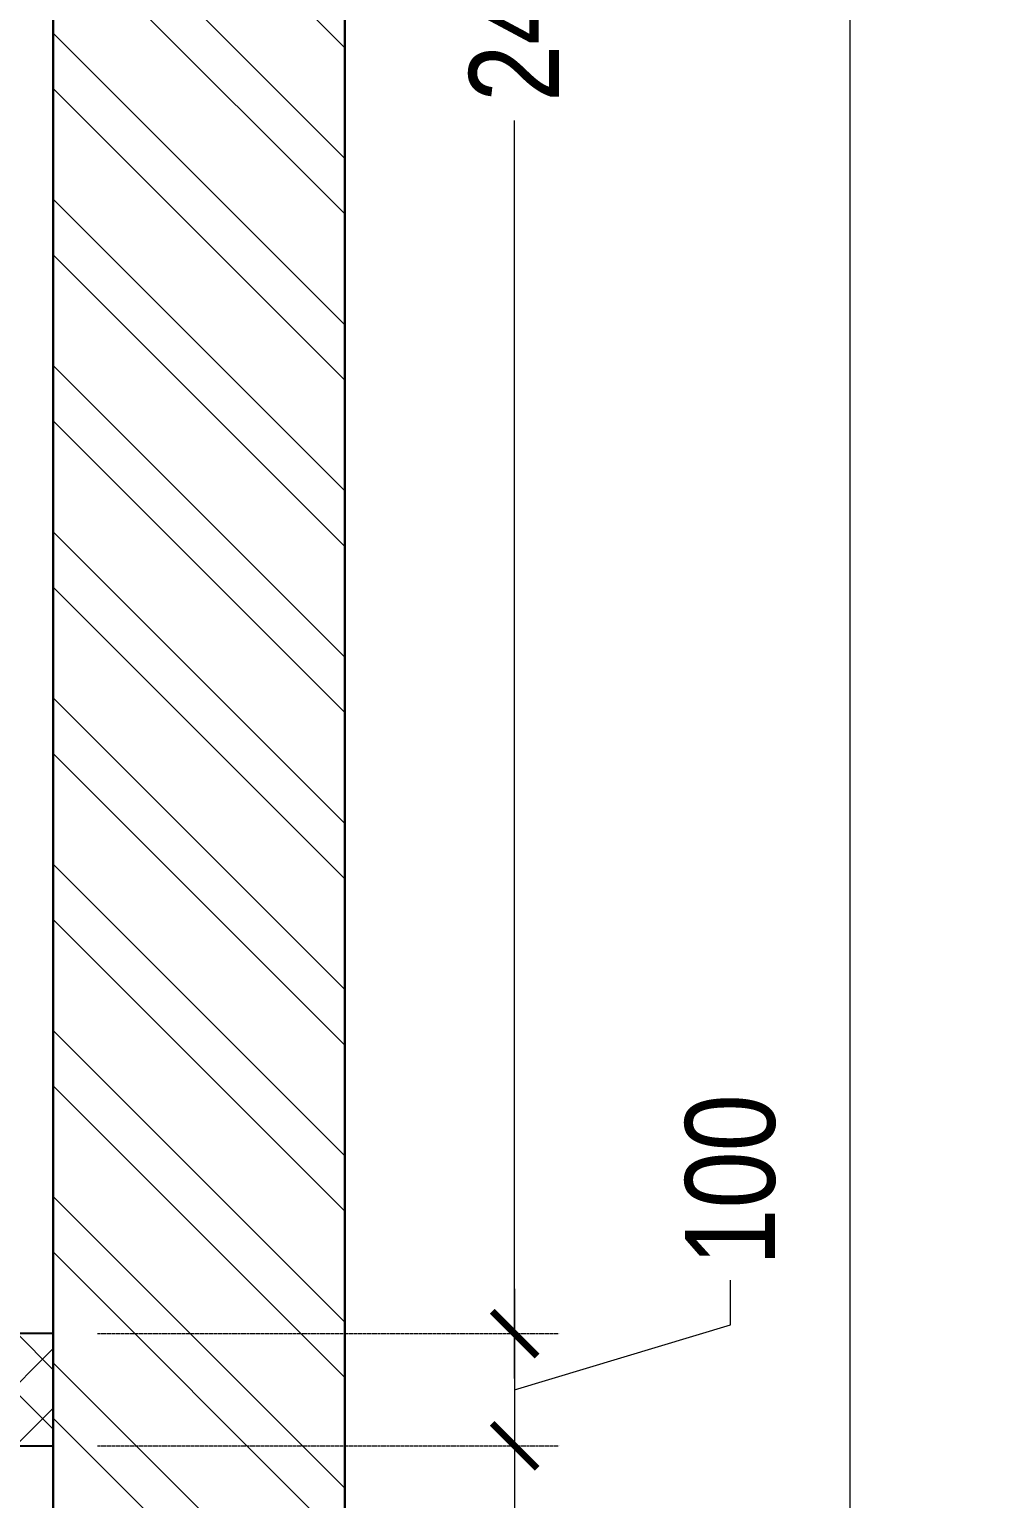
# Model space of a CAD drawing. Header units: millimetres. Extents: x -49972 to -35289, y -2918842 to -2908283.
# Drawn here: x -36140 to -35289, y -2911883 to -2910573 of the extents above; entities that cross this region are included whole.
import ezdxf

# ---------------------------------------------------------------- set-up
doc = ezdxf.new("R2010")
doc.units = ezdxf.units.MM
doc.header["$LTSCALE"] = 12
doc.header["$MEASUREMENT"] = 0
doc.header["$PDMODE"] = 3
doc.linetypes.add('DOT2', pattern=[0.125, 0, -0.125])
doc.layers.get('0').update_dxf_attribs({"lineweight": 25})
for name, color, linetype, lineweight in [('A-WALL', 93, 'Continuous', 30), ('IM-ANNO-HATCH', 8, 'Continuous', 5), ('LENS-PARTITION', 21, 'Continuous', 25), ('LENS-TEXT', 31, 'Continuous', 5), ('LENS_DIMENSION', 193, 'Continuous', 0), ('LN-HATCH', 251, 'Continuous', 0), ('PLANO-OPENING', 252, 'Continuous', 5)]:
    doc.layers.add(name, color=color, linetype=linetype, lineweight=lineweight)
doc.styles.get("Standard").update_dxf_attribs({"font": 'Arial Narrow.ttf'})
doc.dimstyles.new('Working', dxfattribs={"dimscale": 0.8, "dimtxt": 100, "dimasz": 50, "dimexe": 50, "dimexo": 50, "dimgap": 25, "dimtad": 0, "dimdec": 0, "dimzin": 0, "dimdsep": 46, "dimtxsty": 'Standard', "dimblk": 'ARCHTICK', "dimcen": 0, "dimdle": 50, "dimclrd": 250, "dimclre": 8, "dimclrt": 7, "dimadec": 0, "dimazin": 0, "dimtfac": 1, "dimtdec": 0, "dimtofl": 0, "dimtmove": 1, "dimatfit": 3, "dimfxl": 3, "dimtolj": 1, "dimlwd": 5, "dimlwe": 0, "dimarcsym": 0})

# ---------------------------------------------------------------- blocks, each defined once
blk = doc.blocks.new('chennai mugappair existignd')
at = {"layer": 'LN-HATCH'}
h = blk.add_hatch(dxfattribs=at)
h.set_pattern_fill('ANSI32', color=256, scale=11, angle=89.99999999999999)
h.set_pattern_definition([(134.9999999999999, (-53798.23308117086, 2272851.684984834), (-74.08711299882056, -74.0871129988205), []), (134.9999999999999, (-53798.23308117086, 2272901.076414834), (-74.08711299882056, -74.0871129988205), [])])
h.paths.add_polyline_path([(-7119.733560654393, -2791485.585716469), (-7119.733560654393, -2782305.585716469), (-19582.73356066929, -2782305.585716469), (-19582.73356066929, -2782565.585716469), (-7379.733560654393, -2782565.585716469), (-7379.733560654393, -2788972.585716469), (-8679.733560654391, -2788972.585716469), (-8679.733560654391, -2789132.585716469), (-7379.733560654393, -2789132.585716469), (-7379.733560654393, -2791225.585716469), (-7621.233560654393, -2791225.585716469), (-7621.233560654393, -2791485.585716469)])
h.paths.add_polyline_path([(-8231.233560654393, -2791485.585716469), (-8231.233560654393, -2791225.585716469), (-8519.733560654391, -2791225.585716469), (-8519.733560654391, -2789912.585716469), (-8679.733560654391, -2789912.585716469), (-8679.733560654391, -2791225.585716469), (-13096.73356065439, -2791225.585716469), (-13096.73356065439, -2786155.585716469), (-15352.73356065439, -2786155.585716469), (-15352.73356065439, -2791225.585716469), (-19582.73356066929, -2791225.585716469), (-19582.73356066929, -2791485.585716469), (-15092.73356065439, -2791485.585716469), (-15092.73356065439, -2786435.585716469), (-13356.73356065439, -2786435.585716469), (-13356.73356065439, -2791485.585716469)], flags=17)
at = {"layer": 'A-WALL', "color": 1}
for p, q in [((-7119.733560654393, -2782305.585716469), (-7119.733560654393, -2791485.585716469)), ((-7379.733560654393, -2782565.585716469), (-7379.733560654393, -2788972.585716469))]:
    blk.add_line(p, q, dxfattribs=at)
blk = doc.blocks.new('_ArchTick')
at = {"const_width": 0.15}
blk.add_lwpolyline([(-0.5, -0.5), (0.5, 0.5)], dxfattribs=at)
blk = doc.blocks.new('*D73')
at = {"layer": 'Defpoints', "color": 0, "transparency": 16777216}
for p in [(-36118.73356065439, -2909335.743299144), (-36118.73356065439, -2911735.743299145), (-35707.46914397196, -2911735.743299145)]:
    blk.add_point(p, dxfattribs=at)
at = {"layer": 'LENS_DIMENSION', "color": 8, "lineweight": 5, "transparency": 16777216}
for p, q in [((-35707.46914397196, -2909295.743299144), (-35707.46914397196, -2910417.353121791)), ((-35707.46914397196, -2911775.743299144), (-35707.46914397196, -2910654.133476498))]:
    blk.add_line(p, q, dxfattribs=at)
at = {"layer": 'LENS_DIMENSION', "color": 8, "linetype": 'DOT2', "lineweight": 0, "transparency": 16777216}
for p, q in [((-36078.73356065439, -2909335.743299144), (-35667.46914397196, -2909335.743299144)), ((-36078.73356065439, -2911735.743299145), (-35667.46914397196, -2911735.743299145))]:
    blk.add_line(p, q, dxfattribs=at)
at = {"layer": 'LENS_DIMENSION', "color": 8, "lineweight": 5, "transparency": 16777216, "xscale": 40, "yscale": 40, "zscale": 40}
for p, rotation in [((-35707.46914397196, -2909335.743299144), 90), ((-35707.46914397196, -2911735.743299145), 270)]:
    blk.add_blockref('_ArchTick', p, dxfattribs=dict(at, rotation=rotation))
at = {"layer": 'LENS_DIMENSION', "color": 0, "transparency": 16777216, "insert": (-35707.46914397149, -2910535.743299145), "char_height": 80, "attachment_point": 5, "rotation": 90}
blk.add_mtext('\\A1;2400', dxfattribs=at)
blk = doc.blocks.new('*D74')
at = {"layer": 'Defpoints', "color": 0, "transparency": 16777216}
for p in [(-36118.73356065439, -2911735.743299145), (-36118.73356065434, -2911835.743299144), (-35707.46914397198, -2911835.743299144)]:
    blk.add_point(p, dxfattribs=at)
at = {"layer": 'LENS_DIMENSION', "color": 8, "lineweight": 5, "transparency": 16777216}
for p, q in [((-35514.93162691877, -2911727.982044029), (-35514.93162691877, -2911687.982044029)), ((-35707.46914397198, -2911695.743299144), (-35707.46914397198, -2911875.743299145)), ((-35707.46914397198, -2911785.743299144), (-35514.93162691877, -2911727.982044029))]:
    blk.add_line(p, q, dxfattribs=at)
at = {"layer": 'LENS_DIMENSION', "color": 8, "linetype": 'DOT2', "lineweight": 0, "transparency": 16777216}
for p, q in [((-36078.73356065439, -2911735.743299145), (-35667.46914397198, -2911735.743299145)), ((-36078.73356065434, -2911835.743299144), (-35667.46914397198, -2911835.743299144))]:
    blk.add_line(p, q, dxfattribs=at)
at = {"layer": 'LENS_DIMENSION', "color": 8, "lineweight": 5, "transparency": 16777216, "xscale": 40, "yscale": 40, "zscale": 40}
for p, rotation in [((-35707.46914397198, -2911735.743299145), 90), ((-35707.46914397198, -2911835.743299144), 270)]:
    blk.add_blockref('_ArchTick', p, dxfattribs=dict(at, rotation=rotation))
at = {"layer": 'LENS_DIMENSION', "color": 0, "transparency": 16777216, "insert": (-35514.9316269183, -2911598.705099963), "char_height": 80, "attachment_point": 5, "rotation": 90}
blk.add_mtext('\\A1;100', dxfattribs=at)
blk = doc.blocks.new('*D75')
at = {"layer": 'Defpoints', "color": 0, "transparency": 16777216}
for p in [(-36118.73356065434, -2911835.743299144), (-36118.7335606541, -2914235.743299144), (-35707.46914397198, -2914235.743299144)]:
    blk.add_point(p, dxfattribs=at)
at = {"layer": 'LENS_DIMENSION', "color": 8, "lineweight": 5, "transparency": 16777216}
for p, q in [((-35707.46914397198, -2911795.743299144), (-35707.46914397198, -2912917.353121791)), ((-35707.46914397198, -2914275.743299144), (-35707.46914397198, -2913154.133476498))]:
    blk.add_line(p, q, dxfattribs=at)
at = {"layer": 'LENS_DIMENSION', "color": 8, "linetype": 'DOT2', "lineweight": 0, "transparency": 16777216}
for p, q in [((-36078.73356065434, -2911835.743299144), (-35667.46914397198, -2911835.743299144)), ((-36078.7335606541, -2914235.743299144), (-35667.46914397198, -2914235.743299144))]:
    blk.add_line(p, q, dxfattribs=at)
at = {"layer": 'LENS_DIMENSION', "color": 8, "lineweight": 5, "transparency": 16777216, "xscale": 40, "yscale": 40, "zscale": 40}
for p, rotation in [((-35707.46914397198, -2911835.743299144), 90), ((-35707.46914397198, -2914235.743299144), 270)]:
    blk.add_blockref('_ArchTick', p, dxfattribs=dict(at, rotation=rotation))
at = {"layer": 'LENS_DIMENSION', "color": 0, "transparency": 16777216, "insert": (-35707.46914397151, -2913035.743299145), "char_height": 80, "attachment_point": 5, "rotation": 90}
blk.add_mtext('\\A1;2400', dxfattribs=at)
blk = doc.blocks.new('*D80')
at = {"layer": 'Defpoints', "color": 0, "transparency": 16777216}
for p in [(-36118.73356065439, -2909335.743299144), (-35408.75536823568, -2909335.743299144), (-36118.73356065439, -2917995.743299144)]:
    blk.add_point(p, dxfattribs=at)
at = {"layer": 'LENS_DIMENSION', "color": 8, "lineweight": 5, "transparency": 16777216}
for p, q in [((-35408.75536823568, -2909295.743299144), (-35408.75536823568, -2913121.241252761)), ((-35408.75536823568, -2918035.743299144), (-35408.75536823568, -2913665.743299146))]:
    blk.add_line(p, q, dxfattribs=at)
at = {"layer": 'LENS_DIMENSION', "color": 8, "linetype": 'DOT2', "lineweight": 0, "transparency": 16777216}
for p, q in [((-36078.73356065439, -2909335.743299144), (-35368.75536823568, -2909335.743299144)), ((-36078.73356065439, -2917995.743299144), (-35368.75536823568, -2917995.743299144))]:
    blk.add_line(p, q, dxfattribs=at)
at = {"layer": 'LENS_DIMENSION', "color": 8, "lineweight": 5, "transparency": 16777216, "xscale": 40, "yscale": 40, "zscale": 40}
for p, rotation in [((-35408.75536823568, -2909335.743299144), 90), ((-35408.75536823568, -2917995.743299144), 270)]:
    blk.add_blockref('_ArchTick', p, dxfattribs=dict(at, rotation=rotation))
at = {"layer": 'LENS_DIMENSION', "color": 0, "transparency": 16777216, "insert": (-35408.75536823566, -2913393.492275953), "char_height": 80, "attachment_point": 5, "rotation": 90}
blk.add_mtext('\\A1;8660 [28\'-5"]', dxfattribs=at)
blk = doc.blocks.new('A$C6b330860')
at = {"layer": 'IM-ANNO-HATCH', "ltscale": 0.001}
h = blk.add_hatch(dxfattribs=at)
h.set_pattern_fill('ANSI37', color=256, scale=300, angle=-90.00000000000001)
h.set_pattern_definition([(315, (19582.94794984534, 2791225.585716469), (26.51650429449554, 26.51650429449553), []), (44.99999999999999, (19582.94794984534, 2791225.585716469), (-26.51650429449553, 26.51650429449554), [])])
h.paths.add_polyline_path([(8086.21438919101, 4100), (8086.21438919101, 4000), (6486.214389191009, 4000), (6486.214389191009, 4100)])
h.paths.add_polyline_path([(7986.214389191009, 3241), (7986.214389191009, 4000), (8086.21438919101, 4000), (8086.21438919101, 3241)])
h.paths.add_polyline_path([(9386.21438919101, 3660), (9386.21438919101, 3760), (8936.21438919101, 3760), (8936.21438919101, 3660)])
h.paths.add_polyline_path([(8936.21438919101, 3200), (8936.21438919101, 3760), (8836.21438919101, 3760), (8836.21438919101, 3200)])
h.paths.add_polyline_path([(10136.21438919101, 3660), (10136.21438919101, 3760), (12203.21438919101, 3760), (12203.21438919101, 3660)])
h.paths.add_polyline_path([(10603.21438919008, 3760), (10603.21438919008, 4210), (10703.21438919101, 4210), (10703.21438919101, 3760)])
h.paths.add_polyline_path([(10703.21438919101, 4960), (10703.21438919194, 7660), (10603.21438919101, 7660), (10603.21438919008, 4960)])
h.paths.add_polyline_path([(10703.21438919101, 6260), (10703.21438919101, 6160), (12203.21438919101, 6160), (12203.21438919101, 6260)])
h.paths.add_polyline_path([(10603.21438919101, 8410), (10603.21438919101, 8660), (10703.21438919101, 8660), (10703.21438919101, 8410)])
h.paths.add_polyline_path([(8836.21438919101, 2350), (8836.21438919101, 2450), (10903.21438919101, 2450), (10903.21438919101, 2350)])
h.paths.add_polyline_path([(11003.21438919101, 2253), (11003.21438919101, 2450), (10903.21438919101, 2450), (10903.21438919101, 2253)])
h.paths.add_polyline_path([(8836.21438919101, 1600), (8836.21438919101, 0), (8936.21438919101, 0), (8936.21438919101, 1600)])
h.paths.add_polyline_path([(8086.21438919101, 1500), (8086.21438919101, 1600), (6486.214389191009, 1600), (6486.214389191009, 1500)])
h.paths.add_polyline_path([(7986.214389191009, 2491), (7986.214389191009, 1600), (8086.21438919101, 1600), (8086.21438919101, 2491)])
at = {"layer": 'LENS-PARTITION'}
blk.add_lwpolyline([(10703.21438919101, 6260), (10703.21438919101, 6160), (12203.21438919101, 6160), (12203.21438919101, 6260)], close=True, dxfattribs=at)

msp = doc.modelspace()

# ---------------------------------------------------------------- block references
at = {"layer": 'LENS-TEXT'}
msp.add_blockref('chennai mugappair existignd', (-28739, -126770.1575826756), dxfattribs=at)
at = {"layer": 'PLANO-OPENING'}
msp.add_blockref('A$C6b330860', (-48321.9479498454, -2917995.743299144), dxfattribs=at)

# ---------------------------------------------------------------- dimensions: what is measured, and where the dimension line sits
at = {"layer": 'LENS_DIMENSION'}
for base, p1, p2, picture, middle in [((-35707.46914397196, -2911735.743299145), (-36118.73356065439, -2909335.743299144), (-36118.73356065439, -2911735.743299145), '*D73', (-35707.46914397149, -2910535.743299145)), ((-35707.46914397198, -2911835.743299144), (-36118.73356065439, -2911735.743299145), (-36118.73356065434, -2911835.743299144), '*D74', (-35514.9316269183, -2911667.982044029)), ((-35707.46914397198, -2914235.743299144), (-36118.73356065434, -2911835.743299144), (-36118.7335606541, -2914235.743299144), '*D75', (-35707.46914397151, -2913035.743299145))]:
    dim = msp.add_linear_dim(base=base, p1=p1, p2=p2, angle=90, dimstyle='Working', override={"dimclrd": 8, "dimclrt": 0, "dimfxl": 25}, dxfattribs=at)
    dim.commit()
    dim.dimension.update_dxf_attribs({"geometry": picture, "text_midpoint": middle})
dim = msp.add_linear_dim(base=(-35408.75536823568, -2909335.743299144), p1=(-36118.73356065439, -2917995.743299144), p2=(-36118.73356065439, -2909335.743299144), angle=90, dimstyle='Working', override={"dimclrd": 8, "dimclrt": 0, "dimfxl": 25}, dxfattribs=at)
dim.commit()
dim.dimension.update_dxf_attribs({"geometry": '*D80', "text_midpoint": (-35408.75536823566, -2913393.492275953), "dimtype": 128})

doc.saveas('drawing.dxf')
